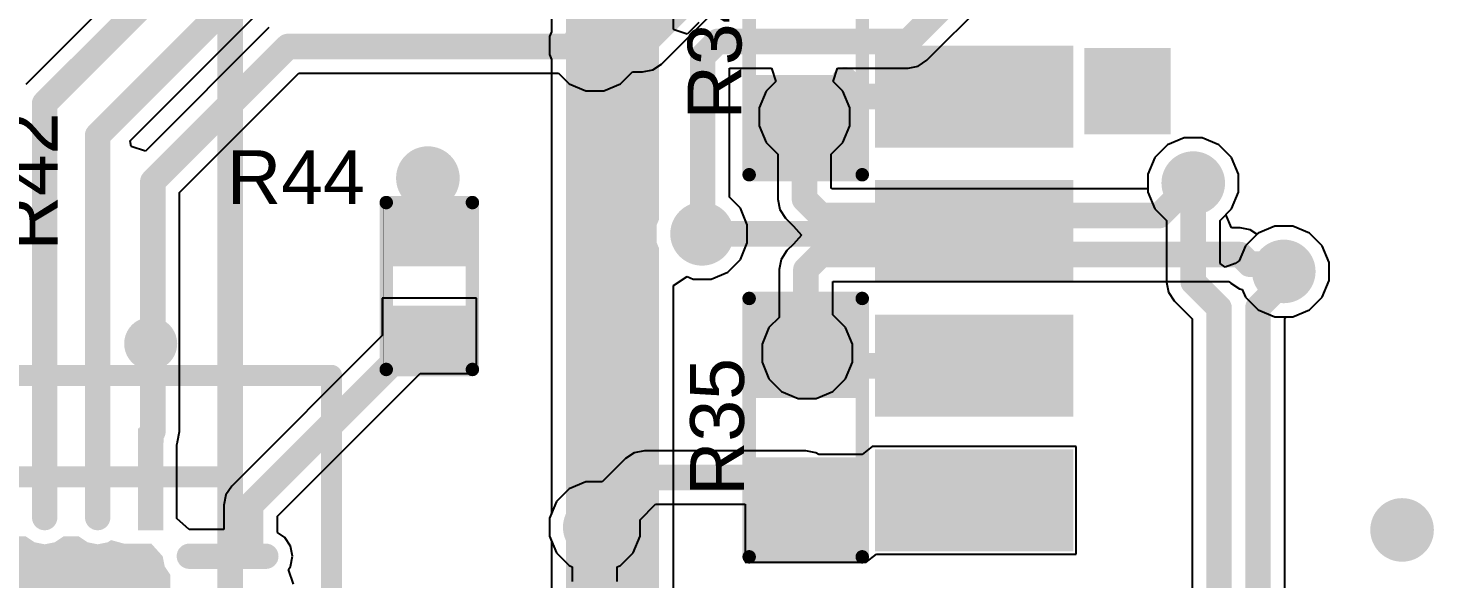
# Model space of a CAD drawing. Header units: inches. Extents: x -3 to 103, y 0 to 40.
# Drawn here: x 67.02 to 80.28, y 20.59 to 25.79 of the extents above; entities that cross this region are included whole.
import ezdxf

# ---------------------------------------------------------------- set-up
doc = ezdxf.new("R2010")
doc.units = ezdxf.units.IN
for name, color, linetype in [('Bottom Layer', 5, 'Continuous'), ('Bottom Solder', 6, 'Continuous'), ('Top 3D Body', 56, 'Continuous'), ('Top Assembly', 56, 'Continuous'), ('Top Courtyard', 56, 'Continuous'), ('Top Layer', 1, 'Continuous'), ('Top Overlay', 2, 'Continuous'), ('Top Paste', 8, 'Continuous'), ('Top Solder', 216, 'Continuous'), ('Via Holes', 16, 'Continuous')]:
    doc.layers.add(name, color=color, linetype=linetype)
doc.styles.add('Arial', font='', dxfattribs={"height": 0.2})
doc.styles.get('Arial').set_extended_font_data('Arial')

# ---------------------------------------------------------------- blocks, each defined once
blk = doc.blocks.new('H1102NLT_1')
at = {"layer": 'Top Layer'}
for points in [[(-5.09999996, 4.82500051), (-3.43000076, 4.82500051), (-3.43000076, 4.06499949), (-5.09999996, 4.06499949)], [(-5.09999996, 3.55500051), (-3.43000076, 3.55500051), (-3.43000076, 2.794999489999999), (-5.09999996, 2.794999489999999)], [(-5.09999996, 2.28500051), (-3.43000076, 2.28500051), (-3.43000076, 1.52499949), (-5.09999996, 1.52499949)], [(-5.09999996, 1.01500051), (-3.43000076, 1.01500051), (-3.43000076, 0.25499949), (-5.09999996, 0.25499949)]]:
    blk.add_hatch(color=1, dxfattribs=at).paths.add_polyline_path(points)
at = {"layer": 'Top Overlay'}
blk.add_hatch(color=2, dxfattribs=at).paths.add_polyline_path([(-3.2258, 4.089399999999999), (-2.413, 4.089399999999999), (-2.413, 4.9022), (-3.2258, 4.9022)])
at = {"layer": 'Top Paste'}
for points in [[(-5.09999996, 4.82500051), (-3.43000076, 4.82500051), (-3.43000076, 4.06499949), (-5.09999996, 4.06499949)], [(-5.09999996, 3.55500051), (-3.43000076, 3.55500051), (-3.43000076, 2.794999489999999), (-5.09999996, 2.794999489999999)], [(-5.09999996, 2.28500051), (-3.43000076, 2.28500051), (-3.43000076, 1.52499949), (-5.09999996, 1.52499949)], [(-5.09999996, 1.01500051), (-3.43000076, 1.01500051), (-3.43000076, 0.25499949), (-5.09999996, 0.25499949)]]:
    blk.add_hatch(color=8, dxfattribs=at).paths.add_polyline_path(points)
at = {"layer": 'Top Solder'}
for points in [[(-5.20159996, 4.92660051), (-3.32840076, 4.92660051), (-3.32840076, 3.96339949), (-5.20159996, 3.96339949)], [(-5.20159996, 3.65660051), (-3.32840076, 3.65660051), (-3.32840076, 2.69339949), (-5.20159996, 2.69339949)], [(-5.20159996, 2.38660051), (-3.32840076, 2.38660051), (-3.32840076, 1.42339949), (-5.20159996, 1.42339949)], [(-5.20159996, 1.11660051), (-3.32840076, 1.11660051), (-3.32840076, 0.15339949), (-5.20159996, 0.15339949)]]:
    blk.add_hatch(color=216, dxfattribs=at).paths.add_polyline_path(points)
at = {"layer": 'Top Overlay', "const_width": 0.254}
for points in [[(-5.48420036, 4.3434), (-5.48420036, 4.597399999999999)], [(-5.48420036, 4.597399999999999), (-5.357200359999999, 4.4704)], [(-5.48420036, 4.3434), (-5.357200359999999, 4.4704)]]:
    blk.add_lwpolyline(points, dxfattribs=at)
at = {"layer": 'Top Overlay', "const_width": 0.127}
for points in [[(-5.547700359999999, 4.597399999999999, 1), (-5.42070036, 4.597399999999999, 1)], [(-5.547700359999999, 4.597399999999999, 1), (-5.42070036, 4.597399999999999, 1)], [(-5.42070036, 4.4704, 1), (-5.29370036, 4.4704, 1)], [(-5.42070036, 4.4704, 1), (-5.29370036, 4.4704, 1)], [(-5.547700359999999, 4.3434, 1), (-5.42070036, 4.3434, 1)], [(-5.547700359999999, 4.3434, 1), (-5.42070036, 4.3434, 1)]]:
    blk.add_lwpolyline(points, format="xyb", close=True, dxfattribs=at)
blk = doc.blocks.new('LAN8720A_CP_TR_16')
at = {"layer": 'Top Layer'}
h = blk.add_hatch(color=1, dxfattribs=at)
edge = h.paths.add_edge_path()
edge.add_arc((-1.25000004, 1.61464244), 0.11964162, 180, 360)
edge.add_line((-1.13035842, 1.61464244), (-1.13035842, 2.33642408))
edge.add_arc((-1.25000004, 2.33642408), 0.11964162, 0, 180)
edge.add_line((-1.36964166, 2.33642408), (-1.36964166, 1.61464244))
for points in [[(-2.4560657, 1.36964166), (-1.49500082, 1.36964166), (-1.49500082, 1.13035842), (-2.4560657, 1.13035842)], [(-1.29999994, 1.29999994), (1.29999994, 1.29999994), (1.29999994, -1.29999994), (-1.29999994, -1.29999994)]]:
    blk.add_hatch(color=1, dxfattribs=at).paths.add_polyline_path(points)
h = blk.add_hatch(color=1, dxfattribs=at)
edge = h.paths.add_edge_path()
edge.add_arc((-2.33642408, 0.7499985), 0.11964162, 90, 270)
edge.add_line((-2.33642408, 0.63035688), (-1.61464244, 0.63035688))
edge.add_arc((-1.61464244, 0.7499985), 0.11964162, 270, 450)
edge.add_line((-1.61464244, 0.8696401199999999), (-2.33642408, 0.8696401199999999))
h = blk.add_hatch(color=1, dxfattribs=at)
edge = h.paths.add_edge_path()
edge.add_arc((-2.33642408, 0.2499995), 0.11964162, 90, 270)
edge.add_line((-2.33642408, 0.13035788), (-1.61464244, 0.13035788))
edge.add_arc((-1.61464244, 0.2499995), 0.11964162, 270, 450)
edge.add_line((-1.61464244, 0.36964112), (-2.33642408, 0.36964112))
at = {"layer": 'Top Paste'}
h = blk.add_hatch(color=8, dxfattribs=at)
edge = h.paths.add_edge_path()
edge.add_arc((-1.25000004, 1.61464244), 0.11964162, 180, 360)
edge.add_line((-1.13035842, 1.61464244), (-1.13035842, 2.33642408))
edge.add_arc((-1.25000004, 2.33642408), 0.11964162, 0, 180)
edge.add_line((-1.36964166, 2.33642408), (-1.36964166, 1.61464244))
blk.add_hatch(color=8, dxfattribs=at).paths.add_polyline_path([(-2.4560657, 1.36964166), (-1.49500082, 1.36964166), (-1.49500082, 1.13035842), (-2.4560657, 1.13035842)])
h = blk.add_hatch(color=8, dxfattribs=at)
edge = h.paths.add_edge_path()
edge.add_arc((-2.33642408, 0.7499985), 0.11964162, 90, 270)
edge.add_line((-2.33642408, 0.63035688), (-1.61464244, 0.63035688))
edge.add_arc((-1.61464244, 0.7499985), 0.11964162, 270, 450)
edge.add_line((-1.61464244, 0.8696401199999999), (-2.33642408, 0.8696401199999999))
h = blk.add_hatch(color=8, dxfattribs=at)
edge = h.paths.add_edge_path()
edge.add_arc((-2.33642408, 0.2499995), 0.11964162, 90, 270)
edge.add_line((-2.33642408, 0.13035788), (-1.61464244, 0.13035788))
edge.add_arc((-1.61464244, 0.2499995), 0.11964162, 270, 450)
edge.add_line((-1.61464244, 0.36964112), (-2.33642408, 0.36964112))
at = {"layer": 'Top Solder'}
h = blk.add_hatch(color=216, dxfattribs=at)
edge = h.paths.add_edge_path()
edge.add_arc((-1.25000004, 1.61464244), 0.11964162, 180, 360)
edge.add_line((-1.13035842, 1.61464244), (-1.13035842, 2.33642408))
edge.add_arc((-1.25000004, 2.33642408), 0.11964162, 0, 180)
edge.add_line((-1.36964166, 2.33642408), (-1.36964166, 1.61464244))
for points in [[(-2.4560657, 1.36964166), (-1.49500082, 1.36964166), (-1.49500082, 1.13035842), (-2.4560657, 1.13035842)], [(-1.29999994, 1.29999994), (1.29999994, 1.29999994), (1.29999994, -1.29999994), (-1.29999994, -1.29999994)]]:
    blk.add_hatch(color=216, dxfattribs=at).paths.add_polyline_path(points)
h = blk.add_hatch(color=216, dxfattribs=at)
edge = h.paths.add_edge_path()
edge.add_arc((-2.33642408, 0.7499985), 0.11964162, 90, 270)
edge.add_line((-2.33642408, 0.63035688), (-1.61464244, 0.63035688))
edge.add_arc((-1.61464244, 0.7499985), 0.11964162, 270, 450)
edge.add_line((-1.61464244, 0.8696401199999999), (-2.33642408, 0.8696401199999999))
h = blk.add_hatch(color=216, dxfattribs=at)
edge = h.paths.add_edge_path()
edge.add_arc((-2.33642408, 0.2499995), 0.11964162, 90, 270)
edge.add_line((-2.33642408, 0.13035788), (-1.61464244, 0.13035788))
edge.add_arc((-1.61464244, 0.2499995), 0.11964162, 270, 450)
edge.add_line((-1.61464244, 0.36964112), (-2.33642408, 0.36964112))
at = {"layer": 'Top 3D Body', "const_width": 0.1999996}
for points in [[(2.00000108, 2.00000108), (-2.00000108, 2.00000108)], [(-2.00000108, -2.00000108), (-2.00000108, 2.00000108)]]:
    blk.add_lwpolyline(points, dxfattribs=at)
at = {"layer": 'Top 3D Body', "const_width": 0.0999998}
blk.add_lwpolyline([(-2.05000098, 2.00000108, 1), (-1.95000118, 2.00000108, 1)], format="xyb", close=True, dxfattribs=at)
blk.add_lwpolyline([(-2.05000098, 2.00000108, 1), (-1.95000118, 2.00000108, 1)], format="xyb", close=True, dxfattribs=at)
at = {"layer": 'Top Assembly', "const_width": 0.1999996}
for points in [[(2.9560647, 2.9560647), (-2.95606724, 2.9560647)], [(-2.95606724, -2.95606724), (-2.95606724, 2.9560647)]]:
    blk.add_lwpolyline(points, dxfattribs=at)
at = {"layer": 'Top Assembly', "const_width": 0.0999998}
blk.add_lwpolyline([(-3.00606714, 2.9560647, 1), (-2.90606734, 2.9560647, 1)], format="xyb", close=True, dxfattribs=at)
blk.add_lwpolyline([(-3.00606714, 2.9560647, 1), (-2.90606734, 2.9560647, 1)], format="xyb", close=True, dxfattribs=at)
at = {"layer": 'Top Courtyard', "const_width": 0.1999996}
for points in [[(2.9560647, 2.9560647), (-2.9560647, 2.9560647)], [(-2.9560647, -2.95606724), (-2.9560647, 2.9560647)]]:
    blk.add_lwpolyline(points, dxfattribs=at)
at = {"layer": 'Top Courtyard', "const_width": 0.0999998}
blk.add_lwpolyline([(-3.0060646, 2.9560647, 1), (-2.9060648, 2.9560647, 1)], format="xyb", close=True, dxfattribs=at)
blk.add_lwpolyline([(-3.0060646, 2.9560647, 1), (-2.9060648, 2.9560647, 1)], format="xyb", close=True, dxfattribs=at)
at = {"layer": 'Top Overlay', "const_width": 0.1999996}
for points in [[(-1.74999904, 2.00000108), (-2.00000108, 2.00000108)], [(-2.00000108, 1.74999904), (-2.00000108, 2.00000108)]]:
    blk.add_lwpolyline(points, dxfattribs=at)
at = {"layer": 'Top Overlay'}
for points, const_width in [([(-2.05000098, 2.00000108, 1), (-1.95000118, 2.00000108, 1)], 0.0999998), ([(-2.05000098, 2.00000108, 1), (-1.95000118, 2.00000108, 1)], 0.0999998), ([(-1.79999894, 2.00000108, 1), (-1.69999914, 2.00000108, 1)], 0.0999998), ([(-2.05000098, 1.74999904, 1), (-1.95000118, 1.74999904, 1)], 0.0999998), ([(-3.13106308, 1.25000004, 1), (-3.38106512, 1.25000004, 1)], 0.2499995), ([(-3.44356436, 1.25000004, 1), (-3.31856588, 1.25000004, 1)], 0.12499848), ([(-3.19356232, 1.25000004, 1), (-3.06856384, 1.25000004, 1)], 0.12499848)]:
    blk.add_lwpolyline(points, format="xyb", close=True, dxfattribs=dict(at, const_width=const_width))
blk = doc.blocks.new('R___0402_32')
at = {"layer": 'Top Layer'}
for points in [[(-0.6985, -0.3175), (-0.6985, 0.3174999999999999), (-0.2413000000000001, 0.3175), (-0.2412999999999999, -0.3174999999999999)], [(0.2413000000000001, -0.3175), (0.2412999999999999, 0.3174999999999999), (0.6985, 0.3175), (0.6985, -0.3174999999999999)]]:
    blk.add_hatch(color=1, dxfattribs=at).paths.add_polyline_path(points)
at = {"layer": 'Top Paste'}
for points in [[(-0.6985, -0.3175), (-0.6985, 0.3174999999999999), (-0.2413000000000001, 0.3175), (-0.2412999999999999, -0.3174999999999999)], [(0.2413000000000001, -0.3175), (0.2412999999999999, 0.3174999999999999), (0.6985, 0.3175), (0.6985, -0.3174999999999999)]]:
    blk.add_hatch(color=8, dxfattribs=at).paths.add_polyline_path(points)
at = {"layer": 'Top Solder'}
for points in [[(-0.75350116, -0.3725011600000001), (-0.75350116, 0.3725011599999999), (-0.18629884, 0.3725011600000001), (-0.1862988399999999, -0.3725011599999999)], [(0.18629884, -0.3725011600000001), (0.1862988399999999, 0.3725011599999999), (0.75350116, 0.3725011600000001), (0.75350116, -0.3725011599999999)]]:
    blk.add_hatch(color=216, dxfattribs=at).paths.add_polyline_path(points)
at = {"layer": 'Top Overlay'}
for points, const_width in [([(0.7874, 0.4064), (-0.7874, 0.4064)], 0.127), ([(-0.7874, -0.4064), (-0.7874, 0.4064)], 0.127), ([(0.7874, -0.4064), (0.7874, 0.4064)], 0.127), ([(0.7874, -0.4064), (-0.7874, -0.4064)], 0.127), ([(0.8128, -0.4318), (-0.8128, -0.4318)], 0.0032258)]:
    blk.add_lwpolyline(points, dxfattribs=dict(at, const_width=const_width))
for points, const_width in [([(-0.8191499999999999, 0.4064, 1), (-0.7556499999999999, 0.4064, 1)], 0.0635), ([(-0.8191499999999999, 0.4064, 1), (-0.7556499999999999, 0.4064, 1)], 0.0635), ([(0.7556499999999999, 0.4064, 1), (0.8191499999999999, 0.4064, 1)], 0.0635), ([(0.7556499999999999, 0.4064, 1), (0.8191499999999999, 0.4064, 1)], 0.0635), ([(-0.8191499999999999, -0.4064, 1), (-0.7556499999999999, -0.4064, 1)], 0.0635), ([(-0.8191499999999999, -0.4064, 1), (-0.7556499999999999, -0.4064, 1)], 0.0635), ([(0.7556499999999999, -0.4064, 1), (0.8191499999999999, -0.4064, 1)], 0.0635), ([(0.7556499999999999, -0.4064, 1), (0.8191499999999999, -0.4064, 1)], 0.0635), ([(-0.81360518, -0.4318, 1), (-0.8119948199999999, -0.4318, 1)], 0.0016129), ([(0.8119948199999999, -0.4318, 1), (0.81360518, -0.4318, 1)], 0.0016129)]:
    blk.add_lwpolyline(points, format="xyb", close=True, dxfattribs=dict(at, const_width=const_width))
blk = doc.blocks.new('R___0603_41')
at = {"layer": 'Top Layer'}
for points in [[(-0.3809999999999999, 0.4445), (-0.3809999999999999, -0.4445), (-1.143, -0.4445), (-1.143, 0.4445)], [(1.143, 0.4445), (1.143, -0.4445), (0.3809999999999999, -0.4445), (0.3809999999999999, 0.4445)]]:
    blk.add_hatch(color=1, dxfattribs=at).paths.add_polyline_path(points)
at = {"layer": 'Top Paste'}
for points in [[(-0.3809999999999999, 0.4445), (-0.3809999999999999, -0.4445), (-1.143, -0.4445), (-1.143, 0.4445)], [(1.143, 0.4445), (1.143, -0.4445), (0.3809999999999999, -0.4445), (0.3809999999999999, 0.4445)]]:
    blk.add_hatch(color=8, dxfattribs=at).paths.add_polyline_path(points)
at = {"layer": 'Top Solder'}
for points in [[(-0.2794, 0.5460999999999999), (-0.2794, -0.5460999999999999), (-1.2446, -0.5460999999999999), (-1.2446, 0.5460999999999999)], [(1.2446, 0.5460999999999999), (1.2446, -0.5460999999999999), (0.2794, -0.5460999999999999), (0.2794, 0.5460999999999999)]]:
    blk.add_hatch(color=216, dxfattribs=at).paths.add_polyline_path(points)
at = {"layer": 'Top Overlay', "const_width": 0.127}
for points in [[(1.2192, 0.5334), (-1.2192, 0.5334)], [(-1.2192, -0.5334), (-1.2192, 0.5334)], [(1.2192, -0.5334), (1.2192, 0.5334)], [(1.2192, -0.5334), (-1.2192, -0.5334)]]:
    blk.add_lwpolyline(points, dxfattribs=at)
at = {"layer": 'Top Overlay', "const_width": 0.0635}
for points in [[(-1.25095, 0.5334, 1), (-1.18745, 0.5334, 1)], [(-1.25095, 0.5334, 1), (-1.18745, 0.5334, 1)], [(1.18745, 0.5334, 1), (1.25095, 0.5334, 1)], [(1.18745, 0.5334, 1), (1.25095, 0.5334, 1)], [(-1.25095, -0.5334, 1), (-1.18745, -0.5334, 1)], [(-1.25095, -0.5334, 1), (-1.18745, -0.5334, 1)], [(1.18745, -0.5334, 1), (1.25095, -0.5334, 1)], [(1.18745, -0.5334, 1), (1.25095, -0.5334, 1)]]:
    blk.add_lwpolyline(points, format="xyb", close=True, dxfattribs=at)
blk = doc.blocks.new('R___0603_42')
at = {"layer": 'Top Layer'}
for points in [[(-0.3809999999999999, 0.4445), (-0.3809999999999999, -0.4445), (-1.143, -0.4445), (-1.143, 0.4445)], [(1.143, 0.4445), (1.143, -0.4445), (0.3809999999999999, -0.4445), (0.3809999999999999, 0.4445)]]:
    blk.add_hatch(color=1, dxfattribs=at).paths.add_polyline_path(points)
at = {"layer": 'Top Paste'}
for points in [[(-0.3809999999999999, 0.4445), (-0.3809999999999999, -0.4445), (-1.143, -0.4445), (-1.143, 0.4445)], [(1.143, 0.4445), (1.143, -0.4445), (0.3809999999999999, -0.4445), (0.3809999999999999, 0.4445)]]:
    blk.add_hatch(color=8, dxfattribs=at).paths.add_polyline_path(points)
at = {"layer": 'Top Solder'}
for points in [[(-0.2794, 0.5460999999999999), (-0.2794, -0.5460999999999999), (-1.2446, -0.5460999999999999), (-1.2446, 0.5460999999999999)], [(1.2446, 0.5460999999999999), (1.2446, -0.5460999999999999), (0.2794, -0.5460999999999999), (0.2794, 0.5460999999999999)]]:
    blk.add_hatch(color=216, dxfattribs=at).paths.add_polyline_path(points)
at = {"layer": 'Top Overlay', "const_width": 0.127}
for points in [[(-1.2192, 0.5334), (1.2192, 0.5334)], [(-1.2192, 0.5334), (-1.2192, -0.5334)], [(1.2192, 0.5334), (1.2192, -0.5334)], [(-1.2192, -0.5334), (1.2192, -0.5334)]]:
    blk.add_lwpolyline(points, dxfattribs=at)
at = {"layer": 'Top Overlay', "const_width": 0.0635}
for points in [[(-1.25095, 0.5334, 1), (-1.18745, 0.5334, 1)], [(-1.25095, 0.5334, 1), (-1.18745, 0.5334, 1)], [(1.18745, 0.5334, 1), (1.25095, 0.5334, 1)], [(1.18745, 0.5334, 1), (1.25095, 0.5334, 1)], [(-1.25095, -0.5334, 1), (-1.18745, -0.5334, 1)], [(-1.25095, -0.5334, 1), (-1.18745, -0.5334, 1)], [(1.18745, -0.5334, 1), (1.25095, -0.5334, 1)], [(1.18745, -0.5334, 1), (1.25095, -0.5334, 1)]]:
    blk.add_lwpolyline(points, format="xyb", close=True, dxfattribs=at)

msp = doc.modelspace()

# ---------------------------------------------------------------- hatches: boundary and pattern name
at = {"layer": 'Bottom Layer'}
msp.add_hatch(color=5, dxfattribs=at).paths.add_polyline_path([(72.9742, 23.98526572), (72.9536006, 23.93553506), (72.9536006, 23.76566494), (72.9742, 23.71593428), (72.9742, 16.24530152), (73.3435033, 15.87599822), (76.5808095, 15.87599822), (76.5808095, 15.8751905), (76.8096, 15.6464), (76.8096, 14.9352), (76.581, 14.7066), (73.30281758, 14.7066), (72.9742, 14.37797734), (72.9742, 11.2268), (72.0978873, 11.2268), (72.09788984, 15.76079398), (71.98349078, 15.8751905), (70.35160681999999, 15.8751905), (70.34446942, 15.8680531), (70.1294, 16.08312252), (70.1294, 16.5296469), (70.3637531, 16.764), (71.9582, 16.764), (72.0978873, 16.9036873), (72.09789746, 29.39565368), (72.9742, 29.39565368)])
h = msp.add_hatch(color=5, dxfattribs=at)
edge = h.paths.add_edge_path()
edge.add_arc((72.36845063999999, 25.62760178), 0.2999994, 0, 360)
h = msp.add_hatch(color=5, dxfattribs=at)
edge = h.paths.add_edge_path()
edge.add_arc((74.3473875, 24.95385662), 0.2999994, 0, 360)
h = msp.add_hatch(color=5, dxfattribs=at)
edge = h.paths.add_edge_path()
edge.add_arc((70.79403925999999, 24.37661622), 0.2999994, 0, 360)
h = msp.add_hatch(color=5, dxfattribs=at)
edge = h.paths.add_edge_path()
edge.add_arc((78.01455314, 24.32935952), 0.2999994, 0, 360)
h = msp.add_hatch(color=5, dxfattribs=at)
edge = h.paths.add_edge_path()
edge.add_arc((73.38059999999999, 23.8506), 0.2999994, 0, 360)
h = msp.add_hatch(color=5, dxfattribs=at)
edge = h.paths.add_edge_path()
edge.add_arc((78.86855193999999, 23.49599822), 0.2999994, 0, 360)
h = msp.add_hatch(color=5, dxfattribs=at)
edge = h.paths.add_edge_path()
edge.add_arc((74.37331581999999, 22.72386362), 0.2999994, 0, 360)
h = msp.add_hatch(color=5, dxfattribs=at)
edge = h.paths.add_edge_path()
edge.add_arc((72.36845063999999, 21.082), 0.2999994, 0, 360)
h = msp.add_hatch(color=5, dxfattribs=at)
edge = h.paths.add_edge_path()
edge.add_arc((79.9846, 21.0566), 0.2999994, 0, 360)
at = {"layer": 'Bottom Solder'}
h = msp.add_hatch(color=6, dxfattribs=at)
edge = h.paths.add_edge_path()
edge.add_arc((72.36845063999999, 25.62760178), 0.2999994, 0, 360)
h = msp.add_hatch(color=6, dxfattribs=at)
edge = h.paths.add_edge_path()
edge.add_arc((74.3473875, 24.95385662), 0.2999994, 0, 360)
h = msp.add_hatch(color=6, dxfattribs=at)
edge = h.paths.add_edge_path()
edge.add_arc((70.79403925999999, 24.37661622), 0.2999994, 0, 360)
h = msp.add_hatch(color=6, dxfattribs=at)
edge = h.paths.add_edge_path()
edge.add_arc((78.01455314, 24.32935952), 0.2999994, 0, 360)
h = msp.add_hatch(color=6, dxfattribs=at)
edge = h.paths.add_edge_path()
edge.add_arc((73.38059999999999, 23.8506), 0.2999994, 0, 360)
h = msp.add_hatch(color=6, dxfattribs=at)
edge = h.paths.add_edge_path()
edge.add_arc((78.86855193999999, 23.49599822), 0.2999994, 0, 360)
h = msp.add_hatch(color=6, dxfattribs=at)
edge = h.paths.add_edge_path()
edge.add_arc((74.37331581999999, 22.72386362), 0.2999994, 0, 360)
h = msp.add_hatch(color=6, dxfattribs=at)
edge = h.paths.add_edge_path()
edge.add_arc((72.36845063999999, 21.082), 0.2999994, 0, 360)
h = msp.add_hatch(color=6, dxfattribs=at)
edge = h.paths.add_edge_path()
edge.add_arc((79.9846, 21.0566), 0.2999994, 0, 360)
at = {"layer": 'Top Layer'}
h = msp.add_hatch(color=1, dxfattribs=at)
edge = h.paths.add_edge_path()
edge.add_arc((72.36845063999999, 25.62760178), 0.2999994, 0, 360)
h = msp.add_hatch(color=1, dxfattribs=at)
edge = h.paths.add_edge_path()
edge.add_arc((74.3473875, 24.95385662), 0.2999994, 0, 360)
h = msp.add_hatch(color=1, dxfattribs=at)
edge = h.paths.add_edge_path()
edge.add_arc((70.79403925999999, 24.37661622), 0.2999994, 0, 360)
h = msp.add_hatch(color=1, dxfattribs=at)
edge = h.paths.add_edge_path()
edge.add_arc((78.01455314, 24.32935952), 0.2999994, 0, 360)
h = msp.add_hatch(color=1, dxfattribs=at)
edge = h.paths.add_edge_path()
edge.add_arc((73.38059999999999, 23.8506), 0.2999994, 0, 360)
h = msp.add_hatch(color=1, dxfattribs=at)
edge = h.paths.add_edge_path()
edge.add_arc((78.86855193999999, 23.49599822), 0.2999994, 0, 360)
h = msp.add_hatch(color=1, dxfattribs=at)
edge = h.paths.add_edge_path()
edge.add_arc((74.37331581999999, 22.72386362), 0.2999994, 0, 360)
h = msp.add_hatch(color=1, dxfattribs=at)
edge = h.paths.add_edge_path()
edge.add_arc((72.36845063999999, 21.082), 0.2999994, 0, 360)
h = msp.add_hatch(color=1, dxfattribs=at)
edge = h.paths.add_edge_path()
edge.add_arc((79.9846, 21.0566), 0.2999994, 0, 360)
msp.add_hatch(color=1, dxfattribs=at).paths.add_polyline_path([(67.58276298, 20.94031118), (67.6789985, 20.92116974), (67.77523402, 20.94031118), (67.80535841999999, 20.96044068), (67.93236096, 20.92599828), (67.93236096, 20.92600082), (68.18615014, 20.92600082), (68.29216974, 20.8079975), (68.31131117999999, 20.71176452), (68.36582465999999, 20.6301848), (68.36582465999999, 20.48581374), (68.31131117999999, 20.40423402), (68.29216974, 20.3079985), (68.31131117999999, 20.21176298), (68.36582465999999, 20.13018326), (68.36582465999999, 19.98581474), (68.31131117999999, 19.90423502), (68.29216974, 19.8079995), (68.31131117999999, 19.71176398), (68.36582465999999, 19.63018426), (68.36582465999999, 19.48581574), (68.31131117999999, 19.40423602), (68.29216974, 19.3080005), (68.31131117999999, 19.21176498), (68.36582465999999, 19.13018526), (68.36582465999999, 18.9858142), (68.31131117999999, 18.90423448), (68.29216974, 18.80799896), (68.31131117999999, 18.71176344), (68.36582465999999, 18.63018372), (68.36582465999999, 18.4858152), (68.31131117999999, 18.40423548), (68.29216974, 18.30799996), (68.29345244, 18.30155598), (68.18544401999999, 18.19354756), (68.17900003999999, 18.19483026), (68.08276452, 18.17568882), (68.00118479999999, 18.12117534), (67.85681374, 18.12117534), (67.77523402, 18.17568882), (67.6789985, 18.19483026), (67.58276298, 18.17568882), (67.50118326, 18.12117534), (67.35681473999999, 18.12117534), (67.27523502, 18.17568882), (67.1789995, 18.19483026), (67.08276398, 18.17568882), (67.00118426, 18.12117534), (66.85681573999999, 18.12117534), (66.77523602, 18.17568882), (66.67900049999999, 18.19483026), (66.58276498, 18.17568882), (66.50118525999999, 18.12117534), (66.3568142, 18.12117534), (66.27523448, 18.17568882), (66.17899896, 18.19483026), (66.08276344, 18.17568882), (66.00118372, 18.12117534), (65.8568152, 18.12117534), (65.77523548, 18.17568882), (65.67899996, 18.19483026), (65.67255598, 18.19354756), (65.56454756, 18.30155598), (65.56583026, 18.30799996), (65.54668882, 18.40423548), (65.49217534, 18.4858152), (65.49217534, 18.63018372), (65.54668882, 18.71176344), (65.56583026, 18.80799896), (65.54668882, 18.90423448), (65.49217534, 18.9858142), (65.49217534, 19.13018526), (65.54668882, 19.21176498), (65.56583026, 19.3080005), (65.54668882, 19.40423602), (65.49217534, 19.48581574), (65.49217534, 19.63018426), (65.54668882, 19.71176398), (65.56583026, 19.8079995), (65.54668882, 19.90423502), (65.49217534, 19.98581474), (65.49217534, 20.13018326), (65.54668882, 20.21176298), (65.56583026, 20.3079985), (65.54668882, 20.40423402), (65.49217534, 20.48581374), (65.49217534, 20.6301848), (65.54668882, 20.71176452), (65.56583026, 20.80800004), (65.56454756, 20.81444402), (65.67255598, 20.92245244), (65.67899996, 20.92116974), (65.77523548, 20.94031118), (65.8568152, 20.99482466), (66.00118372, 20.99482466), (66.08276344, 20.94031118), (66.17899896, 20.92116974), (66.27523448, 20.94031118), (66.3568142, 20.99482466), (66.50118525999999, 20.99482466), (66.58276498, 20.94031118), (66.67900049999999, 20.92116974), (66.77523602, 20.94031118), (66.85681573999999, 20.99482466), (67.00118426, 20.99482466), (67.08276398, 20.94031118), (67.1789995, 20.92116974), (67.27523502, 20.94031118), (67.35681473999999, 20.99482466), (67.50118326, 20.99482466)])
at = {"layer": 'Via Holes'}
h = msp.add_hatch(color=7, dxfattribs=at)
edge = h.paths.add_edge_path()
edge.add_arc((72.36845063999999, 25.62760178), 0.1499997, 0, 360)
h = msp.add_hatch(color=7, dxfattribs=at)
edge = h.paths.add_edge_path()
edge.add_arc((74.3473875, 24.95385662), 0.1499997, 0, 360)
h = msp.add_hatch(color=7, dxfattribs=at)
edge = h.paths.add_edge_path()
edge.add_arc((70.79403925999999, 24.37661622), 0.1499997, 0, 360)
h = msp.add_hatch(color=7, dxfattribs=at)
edge = h.paths.add_edge_path()
edge.add_arc((78.01455314, 24.32935952), 0.1499997, 0, 360)
h = msp.add_hatch(color=7, dxfattribs=at)
edge = h.paths.add_edge_path()
edge.add_arc((73.38059999999999, 23.8506), 0.1499997, 0, 360)
h = msp.add_hatch(color=7, dxfattribs=at)
edge = h.paths.add_edge_path()
edge.add_arc((78.86855193999999, 23.49599822), 0.1499997, 0, 360)
h = msp.add_hatch(color=7, dxfattribs=at)
edge = h.paths.add_edge_path()
edge.add_arc((74.37331581999999, 22.72386362), 0.1499997, 0, 360)
h = msp.add_hatch(color=7, dxfattribs=at)
edge = h.paths.add_edge_path()
edge.add_arc((72.36845063999999, 21.082), 0.1499997, 0, 360)
h = msp.add_hatch(color=7, dxfattribs=at)
edge = h.paths.add_edge_path()
edge.add_arc((79.9846, 21.0566), 0.1499997, 0, 360)

# ---------------------------------------------------------------- linework, layer by layer
at = {"layer": 'Bottom Layer'}
for p, q in [((71.96043266, 29.0212145), (71.96043012, 25.75835336)), ((73.1116648, 25.78090348), (73.1116648, 29.01428792)), ((75.50224168, 25.48815324), (76.03872777999999, 26.0246368)), ((71.96043012, 25.75835336), (71.94145124, 25.71253684)), ((73.11610218, 25.77733986), (73.1116648, 25.78090348)), ((73.2386648, 25.7349498), (73.11610218, 25.77733986)), ((73.34895667999999, 25.84524168), (73.2386648, 25.7349498)), ((71.94145124, 25.71253684), (71.94145124, 25.54266672)), ((71.94145124, 25.54266672), (71.96043012, 25.4968502)), ((71.96043012, 25.4968502), (71.96042503999999, 21.21274142)), ((75.42032667999999, 25.43341624), (75.50224168, 25.48815324)), ((73.63865129999999, 24.19641338), (73.63865129999999, 25.41419605999999)), ((73.63865129999999, 25.41419605999999), (74.03634163999999, 25.41419605999999)), ((74.03634163999999, 25.41419605999999), (74.07686226, 25.28719606)), ((74.61791274, 25.28719606), (74.65843335999999, 25.41419605999999)), ((74.65843335999999, 25.41419605999999), (75.32369746, 25.41419605999999)), ((75.32369746, 25.41419605999999), (75.42032667999999, 25.43341624)), ((74.07686226, 25.28719606), (73.98539686, 25.19573066)), ((74.70937814, 25.19573066), (74.61791274, 25.28719606)), ((73.98539686, 25.19573066), (73.9203881, 25.03879168)), ((74.7743869, 25.03879168), (74.70937814, 25.19573066)), ((73.9203881, 25.03879168), (73.9203881, 24.86892156)), ((74.7743869, 24.86892156), (74.7743869, 25.03879168)), ((73.9203881, 24.86892156), (73.98539686, 24.71198258)), ((74.70937814, 24.71198258), (74.7743869, 24.86892156)), ((73.98539686, 24.71198258), (74.0948861, 24.60249334)), ((74.5998889, 24.60249334), (74.70937814, 24.71198258)), ((77.7726791, 24.69135016), (77.65256249999999, 24.57123356)), ((77.92961808, 24.75635892), (77.7726791, 24.69135016)), ((78.0994882, 24.75635892), (77.92961808, 24.75635892)), ((78.25642718, 24.69135016), (78.0994882, 24.75635892)), ((78.37654377999999, 24.57123356), (78.25642718, 24.69135016)), ((74.0948861, 24.60249334), (74.0948861, 24.17732528)), ((74.5998889, 24.28191232), (74.5998889, 24.60249334)), ((77.65256249999999, 24.57123356), (77.58755373999999, 24.41429458)), ((78.44155254, 24.41429458), (78.37654377999999, 24.57123356)), ((77.58755373999999, 24.41429458), (77.58755373999999, 24.27551152)), ((78.44155254, 24.24442446), (78.44155254, 24.41429458)), ((74.60629223999999, 24.27551152), (74.5998889, 24.28191232)), ((77.58755373999999, 24.27551152), (74.60629223999999, 24.27551152)), ((73.74259063999999, 24.09247404), (73.63865129999999, 24.19641338)), ((74.0948861, 24.17732528), (74.11410628, 24.08069606)), ((78.37654377999999, 24.08748548), (78.44155254, 24.24442446)), ((73.8075994, 23.93553506), (73.74259063999999, 24.09247404)), ((74.11410628, 24.08069606), (74.16884328, 23.99878106)), ((78.32326982, 24.03421152), (78.37654377999999, 24.08748548)), ((78.37587576, 23.90721152), (78.32326982, 24.03421152)), ((73.8075994, 23.76566494), (73.8075994, 23.93553506)), ((74.16884328, 23.99878106), (74.24305446, 23.92456734)), ((74.24305446, 23.92456734), (74.31823845999999, 23.83886266)), ((78.45620326, 23.90721152), (78.37587576, 23.90721152)), ((78.55283247999999, 23.88799134), (78.45620326, 23.90721152)), ((78.6150828, 23.84639376), (78.55283247999999, 23.88799134)), ((78.78361688, 23.92299762), (78.62667789999999, 23.85798886)), ((78.953487, 23.92299762), (78.78361688, 23.92299762)), ((79.11042597999999, 23.85798886), (78.953487, 23.92299762)), ((73.74259063999999, 23.60872596), (73.8075994, 23.76566494)), ((74.24305446, 23.75315036), (74.18180743999999, 23.69190334)), ((74.31823845999999, 23.83886266), (74.24305446, 23.75315036)), ((78.62667789999999, 23.85798886), (78.6150828, 23.84639376)), ((79.23054257999999, 23.73787226), (79.11042597999999, 23.85798886)), ((73.62247404, 23.48860936), (73.74259063999999, 23.60872596)), ((74.12707044, 23.60998834), (74.10785025999999, 23.51335912)), ((74.18180743999999, 23.69190334), (74.12707044, 23.60998834)), ((79.29555134, 23.58093328), (79.23054257999999, 23.73787226)), ((73.46553506000001, 23.4236006), (73.62247404, 23.48860936)), ((74.10785025999999, 23.51335912), (74.10785025999999, 23.06226274)), ((79.29555134, 23.41106316), (79.29555134, 23.58093328)), ((73.1116648, 23.36235358), (73.23866734, 23.44721244)), ((73.1116648, 16.30224324), (73.1116648, 23.36235358)), ((73.23866734, 23.44721244), (73.29566494, 23.4236006)), ((73.29566494, 23.4236006), (73.46553506000001, 23.4236006)), ((74.61285305999999, 23.086822), (74.61285305999999, 23.40220872)), ((74.61285305999999, 23.40220872), (78.35161367999999, 23.40220872)), ((78.35161367999999, 23.40220872), (78.3677376, 23.3860848)), ((78.3677376, 23.3860848), (78.44965513999999, 23.3313478)), ((79.23054257999999, 23.25412418), (79.29555134, 23.41106316)), ((78.44965513999999, 23.3313478), (78.47681028, 23.32594776)), ((78.47681028, 23.32594776), (78.5065613, 23.25412418)), ((78.5065613, 23.25412418), (78.62667789999999, 23.13400758)), ((79.11042597999999, 23.13400758), (79.23054257999999, 23.25412418)), ((74.61518985999999, 23.08585426), (74.61285305999999, 23.086822)), ((74.73530646, 22.96573766), (74.61518985999999, 23.08585426)), ((78.62667789999999, 23.13400758), (78.78361688, 23.06899882)), ((78.953487, 23.06899882), (79.11042597999999, 23.13400758)), ((74.01132517999999, 22.96573766), (73.94631641999999, 22.80879868)), ((74.10785025999999, 23.06226274), (74.01132517999999, 22.96573766)), ((74.80031522, 22.80879868), (74.73530646, 22.96573766)), ((78.78361688, 23.06899882), (78.953487, 23.06899882)), ((73.94631641999999, 22.80879868), (73.94631641999999, 22.63892856)), ((74.80031522, 22.63892856), (74.80031522, 22.80879868)), ((73.94631641999999, 22.63892856), (74.01132517999999, 22.48198958)), ((74.73530646, 22.48198958), (74.80031522, 22.63892856)), ((74.01132517999999, 22.48198958), (74.13144178, 22.36187298)), ((74.61518985999999, 22.36187298), (74.73530646, 22.48198958)), ((74.13144178, 22.36187298), (74.28838076, 22.29686422)), ((74.28838076, 22.29686422), (74.45825088, 22.29686422)), ((74.45825088, 22.29686422), (74.61518985999999, 22.36187298)), ((71.96042503999999, 21.21274142), (71.94145124, 21.16693506)), ((71.94145124, 21.16693506), (71.94145124, 20.99706494)), ((71.94145124, 20.99706494), (71.96042503999999, 20.95125858)), ((71.96042503999999, 20.95125858), (71.96042503999999, 20.32673354))]:
    msp.add_line(p, q, dxfattribs=at)
at = {"layer": 'Bottom Layer', "const_width": 0.2413}
for points in [[(68.92911029999999, 16.41291866), (68.92911029999999, 27.8558879)], [(75.32369746, 25.66669745999999), (75.86018102, 26.20318102)], [(73.38614989999999, 25.52534646), (73.52750089999999, 25.66669745999999)], [(73.52750089999999, 25.66669745999999), (75.32369746, 25.66669745999999)], [(73.38614989999999, 23.8561499), (73.38614989999999, 25.52534646)], [(74.3473875, 24.17732528), (74.3473875, 24.95385662)], [(77.69385274, 24.02301012), (78.00020214, 24.32935952)], [(78.00020214, 24.32935952), (78.01455314, 24.32935952)], [(74.3473875, 24.17732528), (74.50170266, 24.02301012)], [(74.50170266, 24.02301012), (77.69385274, 24.02301012)], [(74.36035165999999, 23.51335912), (74.50170266, 23.65471012)], [(74.50170266, 23.65471012), (78.45620326, 23.65471012)], [(78.45620326, 23.65471012), (78.54628182, 23.56463156)], [(74.36035165999999, 22.73682778), (74.36035165999999, 23.51335912)], [(78.54628182, 23.56463156), (78.7999186, 23.56463156)], [(78.7999186, 23.56463156), (78.86855193999999, 23.49599822)], [(74.36035165999999, 22.73682778), (74.37331581999999, 22.72386362)]]:
    msp.add_lwpolyline(points, dxfattribs=at)
at = {"layer": 'Bottom Layer', "const_width": 0.12065}
for points in [[(73.4671759, 25.66669745999999, 1), (73.5878259, 25.66669745999999, 1)], [(73.4671759, 25.66669745999999, 1), (73.5878259, 25.66669745999999, 1)], [(75.26337246, 25.66669745999999, 1), (75.38402246, 25.66669745999999, 1)], [(75.26337246, 25.66669745999999, 1), (75.38402246, 25.66669745999999, 1)], [(73.32582489999999, 25.52534646, 1), (73.4464749, 25.52534646, 1)], [(73.32582489999999, 25.52534646, 1), (73.4464749, 25.52534646, 1)], [(74.2870625, 24.95385662, 1), (74.4077125, 24.95385662, 1)], [(77.93987714, 24.32935952, 1), (78.06052713999999, 24.32935952, 1)], [(77.93987714, 24.32935952, 1), (78.06052713999999, 24.32935952, 1)], [(77.95422814, 24.32935952, 1), (78.07487814, 24.32935952, 1)], [(74.2870625, 24.17732528, 1), (74.4077125, 24.17732528, 1)], [(74.2870625, 24.17732528, 1), (74.4077125, 24.17732528, 1)], [(74.44137766, 24.02301012, 1), (74.56202766, 24.02301012, 1)], [(74.44137766, 24.02301012, 1), (74.56202766, 24.02301012, 1)], [(77.63352773999999, 24.02301012, 1), (77.75417773999999, 24.02301012, 1)], [(77.63352773999999, 24.02301012, 1), (77.75417773999999, 24.02301012, 1)], [(73.32582489999999, 23.8561499, 1), (73.4464749, 23.8561499, 1)], [(74.44137766, 23.65471012, 1), (74.56202766, 23.65471012, 1)], [(74.44137766, 23.65471012, 1), (74.56202766, 23.65471012, 1)], [(78.39587826, 23.65471012, 1), (78.51652826, 23.65471012, 1)], [(78.39587826, 23.65471012, 1), (78.51652826, 23.65471012, 1)], [(74.30002666, 23.51335912, 1), (74.42067666, 23.51335912, 1)], [(74.30002666, 23.51335912, 1), (74.42067666, 23.51335912, 1)], [(78.48595682, 23.56463156, 1), (78.60660682, 23.56463156, 1)], [(78.48595682, 23.56463156, 1), (78.60660682, 23.56463156, 1)], [(78.73959359999999, 23.56463156, 1), (78.8602436, 23.56463156, 1)], [(78.73959359999999, 23.56463156, 1), (78.8602436, 23.56463156, 1)], [(78.80822694, 23.49599822, 1), (78.92887694, 23.49599822, 1)], [(74.30002666, 22.73682778, 1), (74.42067666, 22.73682778, 1)], [(74.30002666, 22.73682778, 1), (74.42067666, 22.73682778, 1)], [(74.31299082, 22.72386362, 1), (74.43364082, 22.72386362, 1)]]:
    msp.add_lwpolyline(points, format="xyb", close=True, dxfattribs=at)
at = {"layer": 'Top Layer'}
for p, q in [((69.6138943, 27.87364758), (67.00045528, 25.26020602)), ((67.98460367999999, 24.72859164), (70.330314, 27.07429942)), ((72.9969965, 25.4525907), (73.65988315999999, 26.11547482)), ((69.29488808, 25.79690548), (68.12972658, 24.63174144)), ((68.45209322, 24.2399312), (69.57802441999999, 25.36585986)), ((69.57802441999999, 25.36585986), (72.02632788, 25.36585986)), ((72.02632788, 25.36585986), (72.12657659999999, 25.26561114)), ((72.61032467999999, 25.26561114), (72.72334706, 25.37863352)), ((72.72334706, 25.37863352), (72.81845227999999, 25.37863352)), ((72.81845227999999, 25.37863352), (72.9150815, 25.3978537)), ((72.9150815, 25.3978537), (72.9969965, 25.4525907)), ((72.12657659999999, 25.26561114), (72.28351558, 25.20060238)), ((72.28351558, 25.20060238), (72.4533857, 25.20060238)), ((72.4533857, 25.20060238), (72.61032467999999, 25.26561114)), ((67.99360036, 24.6752237), (67.98460367999999, 24.72859164)), ((68.12972658, 24.63174144), (67.99360036, 24.6752237)), ((77.7726791, 24.69135016), (77.65256249999999, 24.57123356)), ((77.92961808, 24.75635892), (77.7726791, 24.69135016)), ((78.0994882, 24.75635892), (77.92961808, 24.75635892)), ((78.25642718, 24.69135016), (78.0994882, 24.75635892)), ((78.37654377999999, 24.57123356), (78.25642718, 24.69135016)), ((77.65256249999999, 24.57123356), (77.58755373999999, 24.41429458)), ((78.44155254, 24.41429458), (78.37654377999999, 24.57123356)), ((77.58755373999999, 24.41429458), (77.58755373999999, 24.24442446)), ((78.44155254, 24.24442446), (78.44155254, 24.41429458)), ((68.45209322, 21.98509954), (68.45209322, 24.2399312)), ((77.58755373999999, 24.24442446), (77.65256249999999, 24.08748548)), ((78.37654377999999, 24.08748548), (78.44155254, 24.24442446)), ((77.65256249999999, 24.08748548), (77.76205174, 23.97799624)), ((78.26705454, 23.97799624), (78.37654377999999, 24.08748548)), ((77.76205174, 23.97799624), (77.76205174, 23.39589936)), ((78.26705454, 23.5707809), (78.26705454, 23.97799624)), ((78.78361688, 23.92299762), (78.62667789999999, 23.85798886)), ((78.953487, 23.92299762), (78.78361688, 23.92299762)), ((79.11042597999999, 23.85798886), (78.953487, 23.92299762)), ((78.62667789999999, 23.85798886), (78.5065613, 23.73787226)), ((79.23054257999999, 23.73787226), (79.11042597999999, 23.85798886)), ((78.5065613, 23.73787226), (78.44768409999999, 23.59573894)), ((79.29555134, 23.58093328), (79.23054257999999, 23.73787226)), ((78.31455254, 23.5359194), (78.26705454, 23.5707809)), ((78.41056961999999, 23.56995286), (78.31455254, 23.5359194)), ((78.44768409999999, 23.59573894), (78.41056961999999, 23.56995286)), ((79.29555134, 23.41106316), (79.29555134, 23.58093328)), ((77.76205174, 23.39589936), (77.78127192, 23.29927014)), ((79.23054257999999, 23.25412418), (79.29555134, 23.41106316)), ((71.25211809999999, 23.24397434), (70.36311810000001, 23.24397434)), ((70.36311810000001, 23.24397434), (70.36311810000001, 22.88986532)), ((71.25211809999999, 22.53277434), (71.25211809999999, 23.24397434)), ((77.78127192, 23.29927014), (77.83600892, 23.21735514)), ((77.83600892, 23.21735514), (78.00490113999999, 23.04846038)), ((79.11042597999999, 23.13400758), (79.23054257999999, 23.25412418)), ((78.953487, 23.06899882), (79.11042597999999, 23.13400758)), ((78.00490113999999, 23.04846038), (78.00490113999999, 15.43014948)), ((78.87820394, 23.05149822), (78.89570454, 23.06899882)), ((78.87820394, 15.1730075), (78.87820394, 23.05149822)), ((78.89570454, 23.06899882), (78.953487, 23.06899882)), ((70.36311810000001, 22.88986532), (68.94340796, 21.47015264)), ((69.37445358, 21.18702138), (70.72020907999999, 22.53277434)), ((70.72020907999999, 22.53277434), (71.25211809999999, 22.53277434)), ((68.42564166, 21.85888694), (68.43095534, 21.88559758)), ((68.43095534, 21.88559758), (68.43287558, 21.88847286)), ((68.43287558, 21.88847286), (68.45209322, 21.98509954)), ((68.42564166, 21.16549234), (68.42564166, 21.85888694)), ((72.74172396, 21.78518376), (72.65980642, 21.73044676)), ((72.83835063999999, 21.8044014), (72.74172396, 21.78518376)), ((74.35838316, 21.8044014), (72.83835063999999, 21.8044014)), ((74.45501237999999, 21.78518122), (74.35838316, 21.8044014)), ((74.48102451999999, 21.7678), (74.45501237999999, 21.78518122)), ((74.8591975, 21.7678), (74.48102451999999, 21.7678)), ((74.89034806, 21.76780254), (74.8591975, 21.7678)), ((74.98620004, 21.84300178), (74.89034806, 21.76780254)), ((75.02573767999999, 21.84299924), (74.98620004, 21.84300178)), ((76.91019924, 21.84299924), (75.02573767999999, 21.84299924)), ((76.91019924, 20.82900076), (76.91019924, 21.84299924)), ((72.65980642, 21.73044676), (72.43835906, 21.5089994)), ((72.28351558, 21.5089994), (72.12657659999999, 21.44399064)), ((72.43835906, 21.5089994), (72.28351558, 21.5089994)), ((68.88867096, 21.38823764), (68.86945078, 21.29160842)), ((68.94340796, 21.47015264), (68.88867096, 21.38823764)), ((72.12657659999999, 21.44399064), (72.00646, 21.32387404)), ((68.86945078, 21.29160842), (68.86945078, 21.05947274)), ((72.00646, 21.32387404), (71.94145124, 21.16693506)), ((72.79545003999999, 21.15190842), (72.94294022, 21.2993986)), ((72.94294022, 21.2993986), (73.78688315999999, 21.2993986)), ((73.78688315999999, 21.2993986), (73.78688315999999, 20.7518)), ((68.54364498, 21.05947274), (68.42564166, 21.16549234)), ((69.37445358, 21.03178166), (69.37445358, 21.18702138)), ((71.94145124, 21.16693506), (71.94145124, 20.99706494)), ((72.79545003999999, 20.99706494), (72.79545003999999, 21.15190842)), ((68.86945078, 21.05947274), (68.54364498, 21.05947274)), ((69.44324186, 20.98581782), (69.37445358, 21.03178166)), ((69.49775534, 20.90423556), (69.44324186, 20.98581782)), ((71.94145124, 20.99706494), (72.00646, 20.84012596)), ((72.73044128, 20.84012596), (72.79545003999999, 20.99706494)), ((69.51689678, 20.80800004), (69.49775534, 20.90423556)), ((72.00646, 20.84012596), (72.12657659999999, 20.72000936)), ((72.61032467999999, 20.72000936), (72.73044128, 20.84012596)), ((74.92988316, 20.75179746), (75.02490456, 20.82899822)), ((75.02490456, 20.82899822), (75.0568857, 20.82900076)), ((75.0568857, 20.82900076), (76.91019924, 20.82900076)), ((69.4784234, 20.68283138), (69.49775534, 20.71176452)), ((69.49775534, 20.71176452), (69.51689678, 20.80800004)), ((72.12657659999999, 20.72000936), (72.15622348000001, 20.70772846)), ((72.15622348000001, 20.70772846), (72.15622348000001, 20.57026366)), ((72.58067779999999, 20.70772846), (72.61032467999999, 20.72000936)), ((72.58067779999999, 20.57026366), (72.58067779999999, 20.70772846)), ((73.78688315999999, 20.7518), (74.8911761, 20.7518)), ((74.8911761, 20.7518), (74.92988316, 20.75179746)), ((69.52493079999999, 20.5455012), (69.4784234, 20.68283138))]:
    msp.add_line(p, q, dxfattribs=at)
at = {"layer": 'Top Layer', "const_width": 0.2413}
for points in [[(67.1789995, 25.0816618), (69.79243851999999, 27.69510082)], [(67.6789985, 24.7800749), (70.22572441999999, 27.32680082)], [(72.81845227999999, 25.63113492), (73.58017542, 26.39285806)], [(68.19959182, 24.34451824), (69.47343484, 25.61836126)], [(69.47343484, 25.61836126), (72.35921012, 25.61836126)], [(72.36845063999999, 25.62760178), (72.37198378, 25.63113492)], [(72.37198378, 25.63113492), (72.81845227999999, 25.63113492)], [(67.1789995, 21.53353326), (67.1789995, 25.0816618)], [(74.44445105999999, 24.95385662), (74.63659444, 25.146)], [(74.63659444, 25.146), (75.94819964, 25.146)], [(74.3473875, 24.95385662), (74.44445105999999, 24.95385662)], [(67.6789985, 21.53353326), (67.6789985, 24.7800749)], [(68.19959182, 21.98509954), (68.19959182, 24.34451824)], [(70.79403925999999, 24.37661622), (70.80082868, 24.3698268)], [(70.80082868, 23.83496376), (70.80082868, 24.3698268)], [(78.01455314, 23.39589936), (78.01455314, 24.32935952)], [(70.80082868, 23.83496376), (70.80761809999998, 23.82817434)], [(73.38059999999999, 23.8506), (75.92279964, 23.8506)], [(75.92279964, 23.8506), (75.94819964, 23.876)], [(78.86855193999999, 23.39893466), (78.86855193999999, 23.49599822)], [(78.01455314, 23.39589936), (78.25740253999999, 23.15304996)], [(78.62570254, 23.15608526), (78.86855193999999, 23.39893466)], [(78.25740253999999, 15.3255599), (78.25740253999999, 23.15304996)], [(78.62570254, 15.1730075), (78.62570254, 23.15608526)], [(69.12195218, 21.29160842), (70.71871809999999, 22.88837434)], [(70.71871809999999, 22.88837434), (70.80761809999998, 22.88837434)], [(74.37331581999999, 22.72386362), (74.47037938, 22.72386362)], [(74.47037938, 22.72386362), (74.588243, 22.606)], [(74.588243, 22.606), (75.94819964, 22.606)], [(68.18000842, 21.96551614), (68.19959182, 21.98509954)], [(68.18000842, 21.8934157), (68.18000842, 21.96551614)], [(72.36845063999999, 21.082), (72.83835063999999, 21.5519)], [(72.83835063999999, 21.5519), (74.35838316, 21.5519)], [(69.12195218, 20.80900842), (69.12195218, 21.29160842)], [(68.90453326, 20.80800004), (69.12094379999999, 20.80800004)], [(69.12094379999999, 20.80800004), (69.12195218, 20.80900842)]]:
    msp.add_lwpolyline(points, dxfattribs=at)
at = {"layer": 'Top Layer', "const_width": 0.12065}
for points in [[(69.41310983999999, 25.61836126, 1), (69.53375983999999, 25.61836126, 1)], [(69.41310983999999, 25.61836126, 1), (69.53375983999999, 25.61836126, 1)], [(72.29888512, 25.61836126, 1), (72.41953511999999, 25.61836126, 1)], [(72.30812564, 25.62760178, 1), (72.42877564, 25.62760178, 1)], [(72.31165877999999, 25.63113492, 1), (72.43230877999999, 25.63113492, 1)], [(72.31165877999999, 25.63113492, 1), (72.43230877999999, 25.63113492, 1)], [(72.75812728, 25.63113492, 1), (72.87877728, 25.63113492, 1)], [(72.75812728, 25.63113492, 1), (72.87877728, 25.63113492, 1)], [(67.1186745, 25.0816618, 1), (67.2393245, 25.0816618, 1)], [(67.1186745, 25.0816618, 1), (67.2393245, 25.0816618, 1)], [(74.57626943999999, 25.146, 1), (74.69691943999999, 25.146, 1)], [(74.57626943999999, 25.146, 1), (74.69691943999999, 25.146, 1)], [(75.88787463999999, 25.146, 1), (76.00852463999999, 25.146, 1)], [(74.2870625, 24.95385662, 1), (74.4077125, 24.95385662, 1)], [(74.38412606, 24.95385662, 1), (74.50477605999998, 24.95385662, 1)], [(74.38412606, 24.95385662, 1), (74.50477605999998, 24.95385662, 1)], [(67.6186735, 24.7800749, 1), (67.7393235, 24.7800749, 1)], [(67.6186735, 24.7800749, 1), (67.7393235, 24.7800749, 1)], [(68.13926681999999, 24.34451824, 1), (68.25991682, 24.34451824, 1)], [(68.13926681999999, 24.34451824, 1), (68.25991682, 24.34451824, 1)], [(70.73371426, 24.37661622, 1), (70.85436426, 24.37661622, 1)], [(70.74050368, 24.3698268, 1), (70.86115368, 24.3698268, 1)], [(70.74050368, 24.3698268, 1), (70.86115368, 24.3698268, 1)], [(77.95422814, 24.32935952, 1), (78.07487814, 24.32935952, 1)], [(70.74050368, 23.83496376, 1), (70.86115368, 23.83496376, 1)], [(70.74050368, 23.83496376, 1), (70.86115368, 23.83496376, 1)], [(70.7472931, 23.82817434, 1), (70.86794309999999, 23.82817434, 1)], [(73.320275, 23.8506, 1), (73.440925, 23.8506, 1)], [(75.86247464, 23.8506, 1), (75.98312464, 23.8506, 1)], [(75.86247464, 23.8506, 1), (75.98312464, 23.8506, 1)], [(75.88787463999999, 23.876, 1), (76.00852463999999, 23.876, 1)], [(78.80822694, 23.49599822, 1), (78.92887694, 23.49599822, 1)], [(77.95422814, 23.39589936, 1), (78.07487814, 23.39589936, 1)], [(77.95422814, 23.39589936, 1), (78.07487814, 23.39589936, 1)], [(78.80822694, 23.39893466, 1), (78.92887694, 23.39893466, 1)], [(78.80822694, 23.39893466, 1), (78.92887694, 23.39893466, 1)], [(78.19707754, 23.15304996, 1), (78.31772753999999, 23.15304996, 1)], [(78.19707754, 23.15304996, 1), (78.31772753999999, 23.15304996, 1)], [(78.56537754, 23.15608526, 1), (78.68602754, 23.15608526, 1)], [(78.56537754, 23.15608526, 1), (78.68602754, 23.15608526, 1)], [(70.6583931, 22.88837434, 1), (70.7790431, 22.88837434, 1)], [(70.6583931, 22.88837434, 1), (70.7790431, 22.88837434, 1)], [(70.7472931, 22.88837434, 1), (70.86794309999999, 22.88837434, 1)], [(74.31299082, 22.72386362, 1), (74.43364082, 22.72386362, 1)], [(74.41005437999999, 22.72386362, 1), (74.53070437999999, 22.72386362, 1)], [(74.41005437999999, 22.72386362, 1), (74.53070437999999, 22.72386362, 1)], [(74.527918, 22.606, 1), (74.648568, 22.606, 1)], [(74.527918, 22.606, 1), (74.648568, 22.606, 1)], [(75.88787463999999, 22.606, 1), (76.00852463999999, 22.606, 1)], [(68.11968342, 21.96551614, 1), (68.24033342, 21.96551614, 1)], [(68.11968342, 21.96551614, 1), (68.24033342, 21.96551614, 1)], [(68.13926681999999, 21.98509954, 1), (68.25991682, 21.98509954, 1)], [(68.13926681999999, 21.98509954, 1), (68.25991682, 21.98509954, 1)], [(68.11968342, 21.8934157, 1), (68.24033342, 21.8934157, 1)], [(67.1186745, 21.53353326, 1), (67.2393245, 21.53353326, 1)], [(67.6186735, 21.53353326, 1), (67.7393235, 21.53353326, 1)], [(72.77802564, 21.5519, 1), (72.89867564, 21.5519, 1)], [(72.77802564, 21.5519, 1), (72.89867564, 21.5519, 1)], [(74.29805816, 21.5519, 1), (74.41870816, 21.5519, 1)], [(69.06162717999999, 21.29160842, 1), (69.18227718, 21.29160842, 1)], [(69.06162717999999, 21.29160842, 1), (69.18227718, 21.29160842, 1)], [(72.30812564, 21.082, 1), (72.42877564, 21.082, 1)], [(68.84420825999999, 20.80800004, 1), (68.96485826, 20.80800004, 1)], [(69.0606188, 20.80800004, 1), (69.1812688, 20.80800004, 1)], [(69.0606188, 20.80800004, 1), (69.1812688, 20.80800004, 1)], [(69.06162717999999, 20.80900842, 1), (69.18227718, 20.80900842, 1)], [(69.06162717999999, 20.80900842, 1), (69.18227718, 20.80900842, 1)]]:
    msp.add_lwpolyline(points, format="xyb", close=True, dxfattribs=at)

# ---------------------------------------------------------------- block references
msp.add_blockref('H1102NLT_1', (80.2132, 20.701))
for name, p, rotation in [('R___0603_42', (74.35838316, 25.62760178), 90), ('R___0402_32', (70.80761809999998, 23.35827434), 270), ('R___0603_41', (74.35838316, 22.0218), 270), ('LAN8720A_CP_TR_16', (66.92899999999999, 19.558), 270)]:
    msp.add_blockref(name, p, dxfattribs=dict(rotation=rotation))

# ---------------------------------------------------------------- texts
at = {"layer": 'Top Overlay', "style": 'Arial'}
for s, p in [('R34', (73.75270746, 24.9297571)), ('R42', (67.3014148, 23.69402424)), ('R35', (73.77615928, 21.3771353))]:
    msp.add_text(s, height=0.508, rotation=90, dxfattribs=at).set_placement(p)
msp.add_text('R44', height=0.508, dxfattribs=at).set_placement((68.89757365999999, 24.13117348))

doc.saveas('drawing.dxf')
